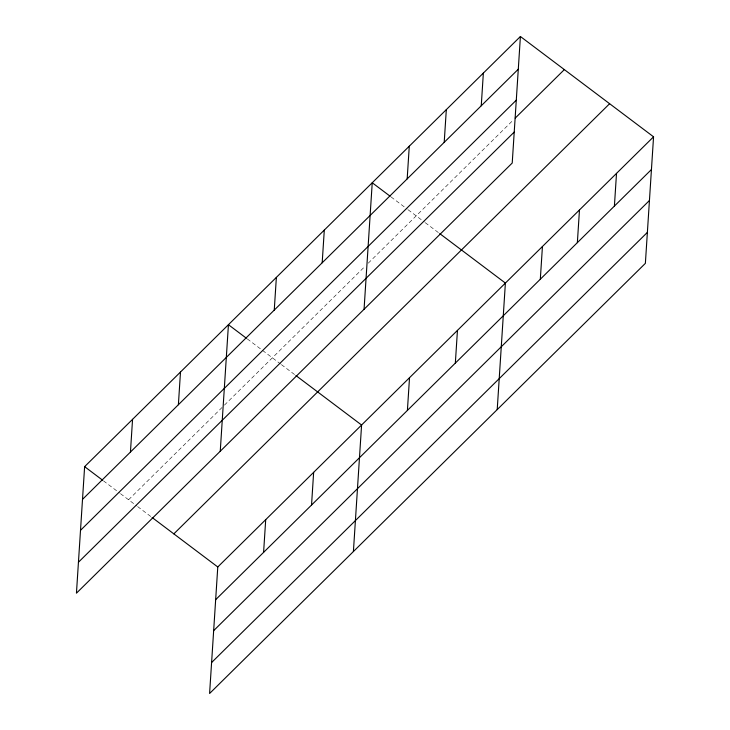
<?xml version="1.0" encoding="UTF-8"?>
<svg xmlns="http://www.w3.org/2000/svg" width="730" height="730" viewBox="0 0 730 730"><rect width="100%" height="100%" fill="white"/><g stroke="black" fill="none" stroke-linecap="round" stroke-linejoin="round"><path stroke-width="0.55" stroke-dasharray="3.65 2.74" d="M128.562 499.758L222.039 407.495M224.439 405.123L365.046 266.331M368.248 263.174L513.619 119.683M391.07 196.945L407.212 209.099M408.106 209.775L424.331 221.993M425.234 222.677L438.812 232.906M247.26 338.893L280.521 363.951M281.424 364.626L295.011 374.864M103.459 480.842L119.601 493.005M120.496 493.681L136.711 505.899M137.623 506.583L151.201 516.813"/><path stroke-width="1.09" d="M520.408 36.5L84.625 466.652L76.44 593.189L512.223 163.027L520.408 36.5L653.56 136.811L645.375 263.348L209.592 693.5L217.777 566.973L653.56 136.811M130.442 452.052L132.559 419.339M178.385 404.739L180.493 372.026M220.25 451.231L228.435 324.704L246.366 338.218M274.252 310.104L276.369 277.391M263.594 552.364L265.711 519.65M322.185 262.782L324.302 230.069M311.537 505.05L313.644 472.337M364.06 309.283L372.236 182.755L390.176 196.261M353.402 551.552L361.587 425.024L295.915 375.548M407.167 178.905L409.284 146.192M407.404 410.415L409.521 377.702M444.205 142.341L446.322 109.628M455.337 363.102L457.454 330.389M481.252 105.777L483.36 73.064M497.212 409.594L505.388 283.067L439.725 233.591M540.319 279.216L542.436 246.503M577.357 242.652L579.474 209.939M614.404 206.088L616.512 173.375M82.508 499.366L518.291 69.213M80.51 530.327L516.292 100.174M515.225 118.087L564.345 69.606M78.448 562.228L514.221 132.066M173.84 533.867L609.614 103.715M215.66 599.686L651.443 169.524M213.662 630.647L649.445 200.485M211.6 662.539L647.373 232.386M84.625 466.652L102.556 480.167M152.105 517.497L217.777 566.973"/></g></svg>
